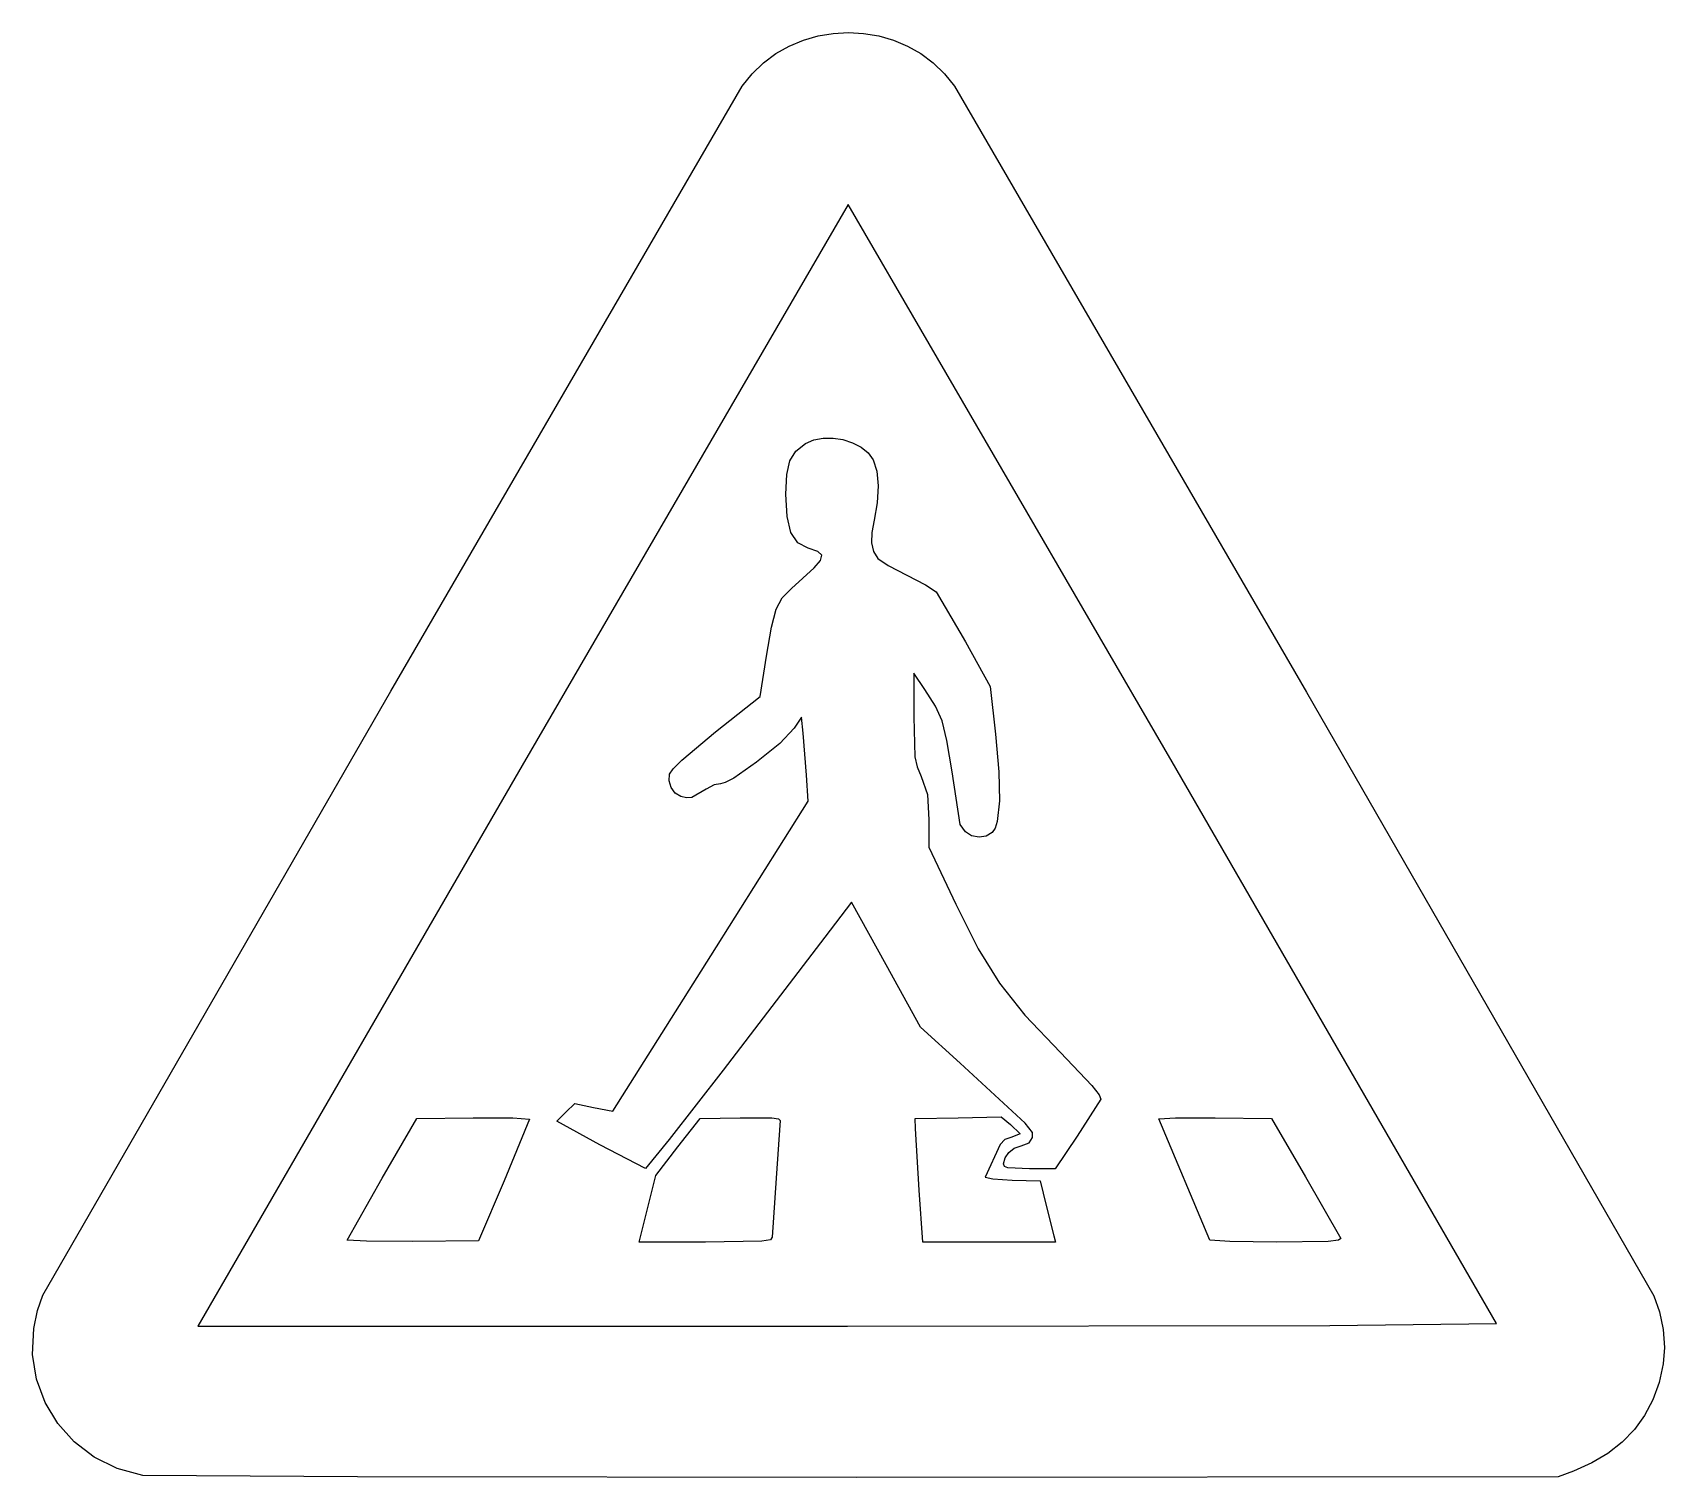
# Model space of a CAD drawing. Extents: x 5 to 163, y 6 to 146.
import ezdxf

# ---------------------------------------------------------------- set-up
doc = ezdxf.new("R2010")
doc.units = 0

msp = doc.modelspace()

# ---------------------------------------------------------------- linework, layer by layer
at = {"layer": 'Layer 1'}
for p, q in [((79.643663, 145.585491), (81.071694, 145.992326)), ((81.071694, 145.992326), (82.536435, 146.236428)), ((82.536435, 146.236428), (84.019457, 146.317795)), ((84.019457, 146.317795), (85.502332, 146.236428)), ((85.502332, 146.236428), (86.966634, 145.992326)), ((86.966634, 145.992326), (88.393932, 145.585491)), ((76.971443, 144.283618), (78.27077, 145.015921)), ((78.27077, 145.015921), (79.643663, 145.585491)), ((88.393932, 145.585491), (89.765801, 145.015921)), ((89.765801, 145.015921), (91.06381, 144.283618)), ((74.667198, 142.330808), (75.764109, 143.38858)), ((75.764109, 143.38858), (76.971443, 144.283618)), ((91.06381, 144.283618), (92.269533, 143.38858)), ((92.269533, 143.38858), (93.364542, 142.330808)), ((73.699136, 141.110302), (74.667198, 142.330808)), ((93.364542, 142.330808), (94.330407, 141.110302)), ((39.552055, 82.349007), (73.699136, 141.110302)), ((94.330407, 141.110302), (128.535465, 82.239903)), ((84.004339, 129.610556), (52.317828, 75.130282)), ((115.481374, 75.4614), (84.004339, 129.610556)), ((78.895663, 105.664285), (79.842287, 106.399082)), ((79.842287, 106.399082), (80.651242, 106.755096)), ((80.651242, 106.755096), (81.561657, 106.929359)), ((81.561657, 106.929359), (82.525009, 106.933547)), ((82.525009, 106.933547), (83.492773, 106.779337)), ((83.492773, 106.779337), (84.416426, 106.478405)), ((84.416426, 106.478405), (85.247446, 106.042427)), ((78.023781, 103.405265), (78.314783, 104.731867)), ((78.314783, 104.731867), (78.895663, 105.664285)), ((85.247446, 106.042427), (85.937308, 105.483081)), ((85.937308, 105.483081), (86.43749, 104.812042)), ((86.43749, 104.812042), (86.790292, 103.722251)), ((77.946792, 101.487915), (78.023781, 103.405265)), ((86.790292, 103.722251), (86.922558, 102.276643)), ((86.922558, 102.276643), (86.832136, 100.633976)), ((78.066646, 99.295115), (77.946792, 101.487915)), ((86.832136, 100.633976), (86.516876, 98.95301)), ((78.440422, 97.749861), (78.066646, 99.295115)), ((86.516876, 98.95301), (86.289363, 97.759842)), ((79.105317, 96.761419), (78.440422, 97.749861)), ((80.098527, 96.239051), (79.105317, 96.761419)), ((86.289363, 97.759842), (86.273985, 96.743755)), ((81.054374, 95.910018), (80.098527, 96.239051)), ((81.451783, 95.54287), (81.054374, 95.910018)), ((81.318244, 95.04778), (81.451783, 95.54287)), ((86.273985, 96.743755), (86.470942, 95.902725)), ((86.470942, 95.902725), (86.880432, 95.234729)), ((86.880432, 95.234729), (87.882503, 94.561556)), ((78.499327, 92.326672), (80.681249, 94.33492)), ((80.681249, 94.33492), (81.318244, 95.04778)), ((87.882503, 94.561556), (89.698706, 93.612363)), ((89.698706, 93.612363), (91.520917, 92.659677)), ((77.596583, 91.408429), (78.499327, 92.326672)), ((91.520917, 92.659677), (92.537432, 91.978099)), ((76.998831, 90.3028), (77.596583, 91.408429)), ((92.537432, 91.978099), (95.395319, 87.136975)), ((76.539153, 88.560179), (76.998831, 90.3028)), ((76.050631, 85.730961), (76.539153, 88.560179)), ((75.430326, 81.819352), (76.050631, 85.730961)), ((95.395319, 87.136975), (97.810447, 82.784369)), ((90.373271, 84.101511), (90.372424, 79.845676)), ((91.445371, 82.518354), (90.373271, 84.101511)), ((92.487307, 80.894038), (91.445371, 82.518354)), ((97.810447, 82.784369), (98.324142, 78.165746)), ((5.722749, 23.669871), (39.552055, 82.349007)), ((71.114742, 78.38324), (75.430326, 81.819352)), ((93.129723, 79.461247), (92.487307, 80.894038)), ((128.535465, 82.239903), (162.314153, 23.597424)), ((79.453136, 79.821089), (78.75513, 78.732191)), ((79.610043, 78.267266), (79.453136, 79.821089)), ((90.372424, 79.845676), (90.473239, 75.967225)), ((93.593224, 77.553651), (93.129723, 79.461247)), ((67.841793, 75.64606), (71.114742, 78.38324)), ((78.75513, 78.732191), (77.353703, 77.267856)), ((79.933475, 74.182791), (79.610043, 78.267266)), ((98.324142, 78.165746), (98.640324, 74.516805)), ((77.353703, 77.267856), (75.097654, 75.435172)), ((94.098415, 74.504917), (93.593224, 77.553651)), ((52.317828, 75.130282), (20.775121, 20.643252)), ((66.634546, 74.293634), (66.977978, 74.794947)), ((66.977978, 74.794947), (67.841793, 75.64606)), ((75.097654, 75.435172), (72.875722, 73.902129)), ((90.473239, 75.967225), (90.690659, 75.000705)), ((90.690659, 75.000705), (91.099857, 74.040763)), ((147.000434, 20.900263), (115.481374, 75.4614)), ((66.597229, 73.622515), (66.634546, 74.293634)), ((66.792003, 72.98094), (66.597229, 73.622515)), ((67.180241, 72.446803), (66.792003, 72.98094)), ((70.966871, 73.246791), (70.195516, 72.820908)), ((71.576644, 73.336714), (70.966871, 73.246791)), ((72.05528, 73.456719), (71.576644, 73.336714)), ((72.875722, 73.902129), (72.05528, 73.456719)), ((80.099998, 71.652141), (79.933475, 74.182791)), ((91.099857, 74.040763), (91.705111, 72.305582)), ((94.869649, 69.391332), (94.098415, 74.504917)), ((98.640324, 74.516805), (98.692121, 71.676359)), ((67.723317, 72.097999), (67.180241, 72.446803)), ((68.273971, 71.962963), (67.723317, 72.097999)), ((68.809655, 72.02092), (68.273971, 71.962963)), ((70.195516, 72.820908), (68.809655, 72.02092)), ((70.644563, 56.636118), (80.099998, 71.652141)), ((91.705111, 72.305582), (91.828132, 69.840879)), ((98.692121, 71.676359), (98.481205, 69.695057)), ((91.828132, 69.840879), (91.828132, 67.190072)), ((95.403297, 68.665719), (94.869649, 69.391332)), ((96.000158, 68.290073), (95.403297, 68.665719)), ((96.714228, 68.156522), (96.000158, 68.290073)), ((97.42432, 68.267027), (96.714228, 68.156522)), ((98.009247, 68.62355), (97.42432, 68.267027)), ((98.277752, 69.042413), (98.009247, 68.62355)), ((98.481205, 69.695057), (98.277752, 69.042413)), ((91.828132, 67.190072), (94.455203, 61.661229)), ((84.33319, 61.851201), (81.72481, 58.45335)), ((87.683422, 55.768912), (84.33319, 61.851201)), ((94.455203, 61.661229), (96.63891, 57.315431)), ((81.72481, 58.45335), (71.833692, 45.511901)), ((96.63891, 57.315431), (98.699275, 53.978492)), ((61.113588, 41.541172), (70.644563, 56.636118)), ((91.033651, 49.686625), (87.683422, 55.768912)), ((98.699275, 53.978492), (101.180417, 50.879297)), ((101.180417, 50.879297), (104.626455, 47.246729)), ((94.873643, 46.20586), (91.033651, 49.686625)), ((101.208878, 40.362751), (94.873643, 46.20586)), ((104.626455, 47.246729), (107.682265, 44.019435)), ((71.833692, 45.511901), (66.612459, 38.772582)), ((107.682265, 44.019435), (108.384119, 43.134388)), ((108.384119, 43.134388), (108.560565, 42.705878)), ((55.679859, 40.556482), (56.55319, 41.426624)), ((56.55319, 41.426624), (57.426521, 42.296763)), ((57.426521, 42.296763), (59.232286, 41.879509)), ((59.232286, 41.879509), (61.113588, 41.541172)), ((108.560565, 42.705878), (106.268421, 39.124162)), ((38.694363, 35.023606), (42.074425, 40.828519)), ((42.074425, 40.828519), (47.5527, 40.899836)), ((47.5527, 40.899836), (51.419764, 40.8905)), ((53.024281, 40.767909), (50.550044, 34.759745)), ((51.419764, 40.8905), (53.024281, 40.767909)), ((59.850576, 38.265278), (55.679859, 40.556482)), ((67.452423, 38.057991), (69.609318, 40.828519)), ((69.609318, 40.828519), (73.50219, 40.901535)), ((73.50219, 40.901535), (76.580712, 40.888892)), ((76.580712, 40.888892), (77.20969, 40.797164)), ((77.391311, 40.637677), (76.996171, 35.023606)), ((77.20969, 40.797164), (77.391311, 40.637677)), ((90.503999, 40.828519), (94.680707, 40.901214)), ((90.532201, 39.861546), (90.503999, 40.828519)), ((90.899722, 33.858736), (90.532201, 39.861546)), ((94.680707, 40.901214), (98.857421, 40.973906)), ((98.857421, 40.973906), (99.778622, 40.241561)), ((99.778622, 40.241561), (100.69983, 39.323278)), ((101.919449, 39.468445), (101.208878, 40.362751)), ((114.206017, 40.778484), (115.811949, 40.893608)), ((119.153934, 29.020795), (114.206017, 40.778484)), ((115.811949, 40.893608), (119.67302, 40.899836)), ((119.67302, 40.899836), (125.140023, 40.828519)), ((125.140023, 40.828519), (128.441385, 35.155533)), ((64.286119, 35.971186), (59.850576, 38.265278)), ((59.850576, 38.265278), (59.850576, 38.265278)), ((66.612459, 38.772582), (64.286119, 35.971186)), ((98.763254, 38.287844), (97.30438, 35.113358)), ((99.235881, 38.786802), (98.763254, 38.287844)), ((99.802504, 38.969617), (99.235881, 38.786802)), ((100.69983, 39.323278), (99.802504, 38.969617)), ((100.14802, 37.934372), (100.823641, 38.170903)), ((100.823641, 38.170903), (101.582767, 38.447498)), ((101.582767, 38.447498), (101.91452, 38.978699)), ((101.91452, 38.978699), (101.919449, 39.468445)), ((106.268421, 39.124162), (104.132132, 35.947113)), ((65.295532, 35.287466), (67.452423, 38.057991)), ((99.110876, 36.416121), (99.242495, 37.006633)), ((99.242495, 37.006633), (99.604591, 37.529499)), ((99.604591, 37.529499), (100.14802, 37.934372)), ((35.300928, 29.016102), (38.694363, 35.023606)), ((64.490987, 32.055181), (65.295532, 35.287466)), ((76.996171, 35.023606), (76.602677, 29.284656)), ((97.30438, 35.113358), (98.042449, 34.947977)), ((98.042449, 34.947977), (99.936481, 34.835146)), ((99.189664, 36.167145), (99.110876, 36.416121)), ((99.530196, 36.025445), (99.189664, 36.167145)), ((101.621505, 35.947113), (99.530196, 36.025445)), ((104.132132, 35.947113), (101.621505, 35.947113)), ((128.441385, 35.155533), (131.874424, 29.152726)), ((50.550044, 34.759745), (48.082491, 28.954829)), ((91.239038, 28.822901), (90.899722, 33.858736)), ((90.899722, 33.858736), (90.899722, 33.858736)), ((99.936481, 34.835146), (102.653696, 34.759745)), ((102.653696, 34.759745), (103.252945, 32.385008)), ((63.686444, 28.822901), (64.490987, 32.055181)), ((64.490987, 32.055181), (64.490987, 32.055181)), ((103.252945, 32.385008), (104.002439, 29.416584)), ((37.170741, 28.893784), (35.300928, 29.016102)), ((35.300928, 29.016102), (35.300928, 29.016102)), ((41.685027, 28.884174), (37.170741, 28.893784)), ((48.082491, 28.954829), (41.685027, 28.884174)), ((70.143511, 28.822901), (63.686444, 28.822901)), ((75.611955, 28.893622), (70.143511, 28.822901)), ((76.43246, 29.032331), (75.611955, 28.893622)), ((76.602677, 29.284656), (76.43246, 29.032331)), ((97.695859, 28.822901), (91.239038, 28.822901)), ((104.15268, 28.822901), (97.695859, 28.822901)), ((104.002439, 29.416584), (104.15268, 28.822901)), ((121.105955, 28.881033), (119.153934, 29.020795)), ((119.153934, 29.020795), (119.153934, 29.020795)), ((125.637544, 28.822901), (121.105955, 28.881033)), ((130.665356, 28.890932), (125.637544, 28.822901)), ((131.644934, 28.992199), (130.665356, 28.890932)), ((131.874424, 29.152726), (131.644934, 28.992199)), ((5.210768, 22.16646), (5.722749, 23.669871)), ((162.314153, 23.597424), (162.852417, 22.046654)), ((4.837576, 20.415417), (5.210768, 22.16646)), ((20.775121, 20.643252), (83.931915, 20.643252)), ((83.931915, 20.643252), (130.812642, 20.709392)), ((130.812642, 20.709392), (147.000434, 20.900263)), ((147.000434, 20.900263), (147.000434, 20.900263)), ((162.852417, 22.046654), (163.198966, 20.311261)), ((4.729723, 17.897742), (4.837576, 20.415417)), ((163.198966, 20.311261), (163.329578, 18.567846)), ((5.107532, 15.486075), (4.729723, 17.897742)), ((163.329578, 18.567846), (163.22003, 16.993009)), ((163.22003, 16.993009), (162.808666, 15.173748)), ((5.932651, 13.23213), (5.107532, 15.486075)), ((162.808666, 15.173748), (162.203238, 13.50141)), ((7.166727, 11.187626), (5.932651, 13.23213)), ((162.203238, 13.50141), (161.404062, 11.976377)), ((8.771406, 9.404278), (7.166727, 11.187626)), ((161.404062, 11.976377), (160.411458, 10.599029)), ((160.411458, 10.599029), (159.225745, 9.369748)), ((10.708336, 7.933802), (8.771406, 9.404278)), ((12.939163, 6.827916), (10.708336, 7.933802)), ((157.847239, 8.288915), (156.27626, 7.35691)), ((159.225745, 9.369748), (157.847239, 8.288915)), ((15.425533, 6.138336), (12.939163, 6.827916)), ((154.513125, 6.574115), (153.003182, 5.999034)), ((156.27626, 7.35691), (154.513125, 6.574115)), ((36.298867, 5.998925), (15.425533, 6.138336)), ((15.425533, 6.138336), (15.425533, 6.138336)), ((84.810216, 5.962362), (36.298867, 5.998925)), ((153.003182, 5.999034), (84.810216, 5.962362))]:
    msp.add_line(p, q, dxfattribs=at)

doc.saveas('drawing.dxf')
